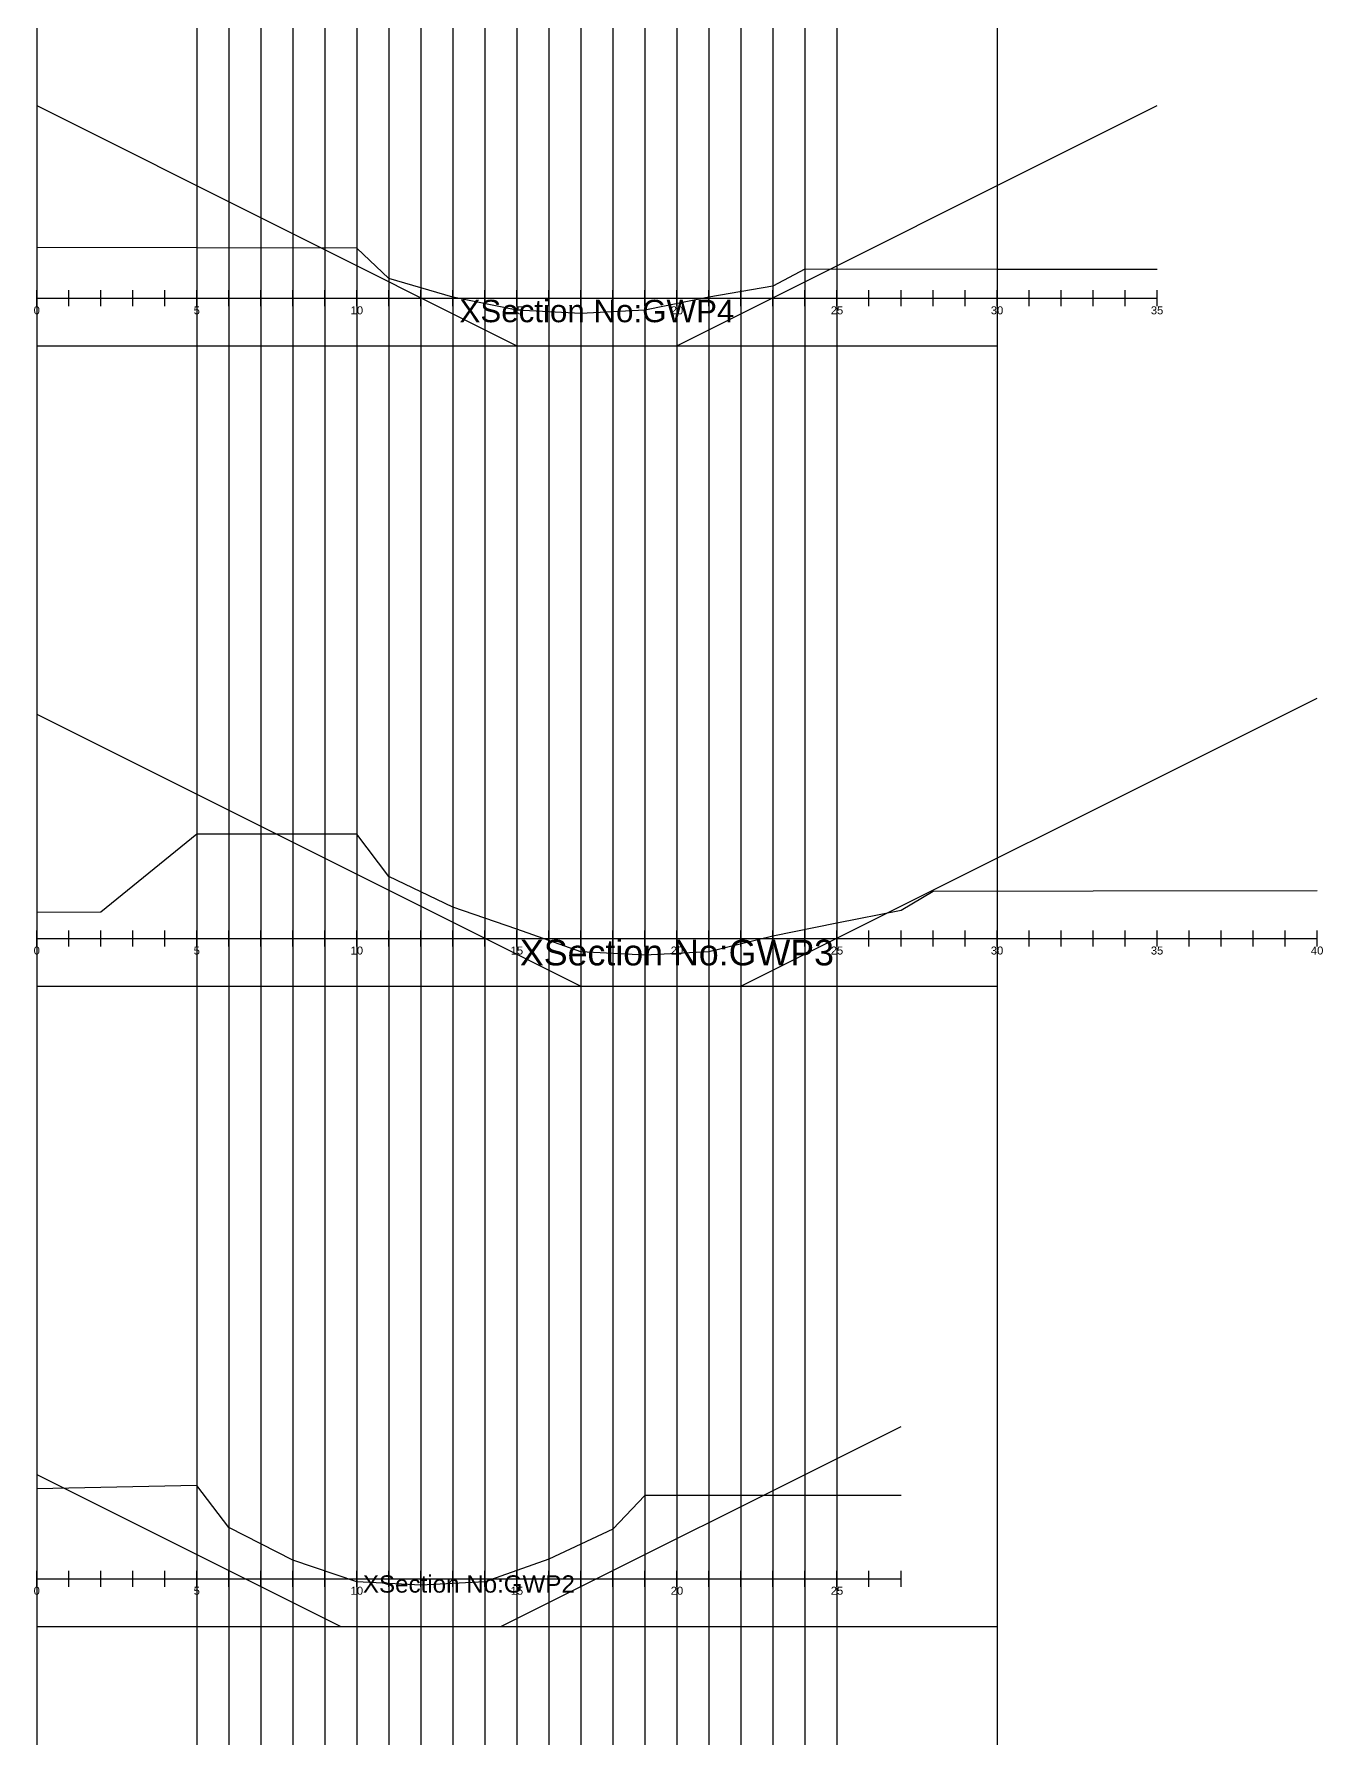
# Model space of a CAD drawing. Header units: inches. Extents: x 1000 to 1040, y 2 to 215.
# Drawn here: x 999.9 to 1040.2, y 55 to 108.3 of the extents above; entities that cross this region are included whole.
import ezdxf

# ---------------------------------------------------------------- set-up
doc = ezdxf.new("R2010")
doc.units = ezdxf.units.IN
doc.header["$MEASUREMENT"] = 0
doc.styles.get("Standard").update_dxf_attribs({"font": 'arial.ttf'})

msp = doc.modelspace()

# ---------------------------------------------------------------- linework, layer by layer
for p, q in [((1000, 214.52), (1000, 2.242)), ((1005, 214.52), (1005, 2.242)), ((1006, 214.52), (1006, 2.242)), ((1007, 214.52), (1007, 2.242)), ((1008, 214.52), (1008, 2.242)), ((1009, 214.52), (1009, 2.242)), ((1010, 214.52), (1010, 2.242)), ((1011, 214.52), (1011, 2.242)), ((1012, 214.52), (1012, 2.242)), ((1013, 214.52), (1013, 2.242)), ((1014, 214.52), (1014, 2.242)), ((1015, 214.52), (1015, 2.242)), ((1016, 214.52), (1016, 2.242)), ((1017, 214.52), (1017, 2.242)), ((1018, 214.52), (1018, 2.242)), ((1019, 214.52), (1019, 2.242)), ((1020, 214.52), (1020, 2.242)), ((1021, 214.52), (1021, 2.242)), ((1022, 214.52), (1022, 2.242)), ((1023, 214.52), (1023, 2.242)), ((1024, 214.52), (1024, 2.242)), ((1025, 214.52), (1025, 2.242)), ((1030, 214.52), (1030, 2.242)), ((1000, 98.52), (1030, 98.52)), ((1000, 78.51), (1030, 78.51)), ((1000, 58.51), (1030, 58.51))]:
    msp.add_line(p, q)
for points in [[(1000, 106.02), (1015, 98.52), (1017.5, 98.52), (1020, 98.52), (1035, 106.02)], [(1035, 100.897), (1030, 100.904), (1024, 100.908), (1023, 100.382), (1021, 100.038), (1019, 99.632), (1017, 99.527), (1015, 99.631), (1013, 100.039), (1011, 100.614), (1010, 101.565), (1005, 101.578), (1000, 101.587)], [(1000, 99.75), (1000, 100.25)], [(1000, 99.75), (1000, 100.25)], [(1001, 99.75), (1001, 100.25)], [(1001, 99.75), (1001, 100.25)], [(1002, 99.75), (1002, 100.25)], [(1002, 99.75), (1002, 100.25)], [(1003, 99.75), (1003, 100.25)], [(1003, 99.75), (1003, 100.25)], [(1004, 99.75), (1004, 100.25)], [(1004, 99.75), (1004, 100.25)], [(1005, 99.75), (1005, 100.25)], [(1005, 99.75), (1005, 100.25)], [(1006, 99.75), (1006, 100.25)], [(1006, 99.75), (1006, 100.25)], [(1007, 99.75), (1007, 100.25)], [(1007, 99.75), (1007, 100.25)], [(1008, 99.75), (1008, 100.25)], [(1008, 99.75), (1008, 100.25)], [(1009, 99.75), (1009, 100.25)], [(1009, 99.75), (1009, 100.25)], [(1010, 99.75), (1010, 100.25)], [(1010, 99.75), (1010, 100.25)], [(1011, 99.75), (1011, 100.25)], [(1011, 99.75), (1011, 100.25)], [(1012, 99.75), (1012, 100.25)], [(1012, 99.75), (1012, 100.25)], [(1013, 99.75), (1013, 100.25)], [(1013, 99.75), (1013, 100.25)], [(1014, 99.75), (1014, 100.25)], [(1014, 99.75), (1014, 100.25)], [(1015, 99.75), (1015, 100.25)], [(1015, 99.75), (1015, 100.25)], [(1016, 99.75), (1016, 100.25)], [(1016, 99.75), (1016, 100.25)], [(1017, 99.75), (1017, 100.25)], [(1017, 99.75), (1017, 100.25)], [(1018, 99.75), (1018, 100.25)], [(1018, 99.75), (1018, 100.25)], [(1019, 99.75), (1019, 100.25)], [(1019, 99.75), (1019, 100.25)], [(1020, 99.75), (1020, 100.25)], [(1020, 99.75), (1020, 100.25)], [(1021, 99.75), (1021, 100.25)], [(1021, 99.75), (1021, 100.25)], [(1022, 99.75), (1022, 100.25)], [(1022, 99.75), (1022, 100.25)], [(1023, 99.75), (1023, 100.25)], [(1023, 99.75), (1023, 100.25)], [(1024, 99.75), (1024, 100.25)], [(1024, 99.75), (1024, 100.25)], [(1025, 99.75), (1025, 100.25)], [(1025, 99.75), (1025, 100.25)], [(1026, 99.75), (1026, 100.25)], [(1026, 99.75), (1026, 100.25)], [(1027, 99.75), (1027, 100.25)], [(1027, 99.75), (1027, 100.25)], [(1028, 99.75), (1028, 100.25)], [(1028, 99.75), (1028, 100.25)], [(1029, 99.75), (1029, 100.25)], [(1029, 99.75), (1029, 100.25)], [(1030, 99.75), (1030, 100.25)], [(1030, 99.75), (1030, 100.25)], [(1031, 99.75), (1031, 100.25)], [(1031, 99.75), (1031, 100.25)], [(1032, 99.75), (1032, 100.25)], [(1032, 99.75), (1032, 100.25)], [(1033, 99.75), (1033, 100.25)], [(1033, 99.75), (1033, 100.25)], [(1034, 99.75), (1034, 100.25)], [(1034, 99.75), (1034, 100.25)], [(1035, 99.75), (1035, 100.25)], [(1035, 99.75), (1035, 100.25)], [(1000, 100), (1035, 100)], [(1000, 100), (1035, 100)], [(1000, 87.01), (1017, 78.51), (1019.5, 78.51), (1022, 78.51), (1040, 87.51)], [(1040, 81.487), (1033, 81.477), (1028, 81.464), (1027, 80.877), (1025, 80.479), (1023, 80.078), (1021, 79.582), (1019, 79.477), (1017, 79.585), (1015, 80.289), (1013, 80.977), (1011, 81.937), (1010, 83.255), (1005, 83.263), (1002, 80.828), (1000, 80.817)], [(1000, 79.75), (1000, 80.25)], [(1000, 79.75), (1000, 80.25)], [(1000, 80), (1040, 80)], [(1000, 80), (1040, 80)], [(1001, 79.75), (1001, 80.25)], [(1001, 79.75), (1001, 80.25)], [(1002, 79.75), (1002, 80.25)], [(1002, 79.75), (1002, 80.25)], [(1003, 79.75), (1003, 80.25)], [(1003, 79.75), (1003, 80.25)], [(1004, 79.75), (1004, 80.25)], [(1004, 79.75), (1004, 80.25)], [(1005, 79.75), (1005, 80.25)], [(1005, 79.75), (1005, 80.25)], [(1006, 79.75), (1006, 80.25)], [(1006, 79.75), (1006, 80.25)], [(1007, 79.75), (1007, 80.25)], [(1007, 79.75), (1007, 80.25)], [(1008, 79.75), (1008, 80.25)], [(1008, 79.75), (1008, 80.25)], [(1009, 79.75), (1009, 80.25)], [(1009, 79.75), (1009, 80.25)], [(1010, 79.75), (1010, 80.25)], [(1010, 79.75), (1010, 80.25)], [(1011, 79.75), (1011, 80.25)], [(1011, 79.75), (1011, 80.25)], [(1012, 79.75), (1012, 80.25)], [(1012, 79.75), (1012, 80.25)], [(1013, 79.75), (1013, 80.25)], [(1013, 79.75), (1013, 80.25)], [(1014, 79.75), (1014, 80.25)], [(1014, 79.75), (1014, 80.25)], [(1015, 79.75), (1015, 80.25)], [(1015, 79.75), (1015, 80.25)], [(1016, 79.75), (1016, 80.25)], [(1016, 79.75), (1016, 80.25)], [(1017, 79.75), (1017, 80.25)], [(1017, 79.75), (1017, 80.25)], [(1018, 79.75), (1018, 80.25)], [(1018, 79.75), (1018, 80.25)], [(1019, 79.75), (1019, 80.25)], [(1019, 79.75), (1019, 80.25)], [(1020, 79.75), (1020, 80.25)], [(1020, 79.75), (1020, 80.25)], [(1021, 79.75), (1021, 80.25)], [(1021, 79.75), (1021, 80.25)], [(1022, 79.75), (1022, 80.25)], [(1022, 79.75), (1022, 80.25)], [(1023, 79.75), (1023, 80.25)], [(1023, 79.75), (1023, 80.25)], [(1024, 79.75), (1024, 80.25)], [(1024, 79.75), (1024, 80.25)], [(1025, 79.75), (1025, 80.25)], [(1025, 79.75), (1025, 80.25)], [(1026, 79.75), (1026, 80.25)], [(1026, 79.75), (1026, 80.25)], [(1027, 79.75), (1027, 80.25)], [(1027, 79.75), (1027, 80.25)], [(1028, 79.75), (1028, 80.25)], [(1028, 79.75), (1028, 80.25)], [(1029, 79.75), (1029, 80.25)], [(1029, 79.75), (1029, 80.25)], [(1030, 79.75), (1030, 80.25)], [(1030, 79.75), (1030, 80.25)], [(1031, 79.75), (1031, 80.25)], [(1031, 79.75), (1031, 80.25)], [(1032, 79.75), (1032, 80.25)], [(1032, 79.75), (1032, 80.25)], [(1033, 79.75), (1033, 80.25)], [(1033, 79.75), (1033, 80.25)], [(1034, 79.75), (1034, 80.25)], [(1034, 79.75), (1034, 80.25)], [(1035, 79.75), (1035, 80.25)], [(1035, 79.75), (1035, 80.25)], [(1036, 79.75), (1036, 80.25)], [(1036, 79.75), (1036, 80.25)], [(1037, 79.75), (1037, 80.25)], [(1037, 79.75), (1037, 80.25)], [(1038, 79.75), (1038, 80.25)], [(1038, 79.75), (1038, 80.25)], [(1039, 79.75), (1039, 80.25)], [(1039, 79.75), (1039, 80.25)], [(1040, 79.75), (1040, 80.25)], [(1040, 79.75), (1040, 80.25)], [(1000, 63.26), (1009.5, 58.51), (1012, 58.51), (1014.5, 58.51), (1027, 64.76)], [(1027, 62.604), (1019, 62.597), (1018, 61.551), (1016, 60.607), (1014, 59.907), (1012, 59.802), (1010, 59.906), (1008, 60.576), (1006, 61.602), (1005, 62.914), (1000, 62.807)], [(1000, 59.75), (1000, 60.25)], [(1000, 59.75), (1000, 60.25)], [(1001, 59.75), (1001, 60.25)], [(1001, 59.75), (1001, 60.25)], [(1002, 59.75), (1002, 60.25)], [(1002, 59.75), (1002, 60.25)], [(1003, 59.75), (1003, 60.25)], [(1003, 59.75), (1003, 60.25)], [(1004, 59.75), (1004, 60.25)], [(1004, 59.75), (1004, 60.25)], [(1005, 59.75), (1005, 60.25)], [(1005, 59.75), (1005, 60.25)], [(1006, 59.75), (1006, 60.25)], [(1006, 59.75), (1006, 60.25)], [(1007, 59.75), (1007, 60.25)], [(1007, 59.75), (1007, 60.25)], [(1008, 59.75), (1008, 60.25)], [(1008, 59.75), (1008, 60.25)], [(1009, 59.75), (1009, 60.25)], [(1009, 59.75), (1009, 60.25)], [(1010, 59.75), (1010, 60.25)], [(1010, 59.75), (1010, 60.25)], [(1011, 59.75), (1011, 60.25)], [(1011, 59.75), (1011, 60.25)], [(1012, 59.75), (1012, 60.25)], [(1012, 59.75), (1012, 60.25)], [(1013, 59.75), (1013, 60.25)], [(1013, 59.75), (1013, 60.25)], [(1014, 59.75), (1014, 60.25)], [(1014, 59.75), (1014, 60.25)], [(1015, 59.75), (1015, 60.25)], [(1015, 59.75), (1015, 60.25)], [(1016, 59.75), (1016, 60.25)], [(1016, 59.75), (1016, 60.25)], [(1017, 59.75), (1017, 60.25)], [(1017, 59.75), (1017, 60.25)], [(1018, 59.75), (1018, 60.25)], [(1018, 59.75), (1018, 60.25)], [(1019, 59.75), (1019, 60.25)], [(1019, 59.75), (1019, 60.25)], [(1020, 59.75), (1020, 60.25)], [(1020, 59.75), (1020, 60.25)], [(1021, 59.75), (1021, 60.25)], [(1021, 59.75), (1021, 60.25)], [(1022, 59.75), (1022, 60.25)], [(1022, 59.75), (1022, 60.25)], [(1023, 59.75), (1023, 60.25)], [(1023, 59.75), (1023, 60.25)], [(1024, 59.75), (1024, 60.25)], [(1024, 59.75), (1024, 60.25)], [(1025, 59.75), (1025, 60.25)], [(1025, 59.75), (1025, 60.25)], [(1026, 59.75), (1026, 60.25)], [(1026, 59.75), (1026, 60.25)], [(1027, 59.75), (1027, 60.25)], [(1027, 59.75), (1027, 60.25)], [(1000, 60), (1027, 60)], [(1000, 60), (1027, 60)]]:
    msp.add_lwpolyline(points)

# ---------------------------------------------------------------- texts
for s, insert, char_height, attachment_point in [('0', (1000, 99.75), 0.25, 2), ('0', (1000, 99.75), 0.25, 2), ('5', (1005, 99.75), 0.25, 2), ('5', (1005, 99.75), 0.25, 2), ('10', (1010, 99.75), 0.25, 2), ('10', (1010, 99.75), 0.25, 2), ('XSection No:GWP4', (1017.5, 99.598), 0.7, 5), ('XSection No:GWP4', (1017.5, 99.598), 0.7, 5), ('15', (1015, 99.75), 0.25, 2), ('15', (1015, 99.75), 0.25, 2), ('20', (1020, 99.75), 0.25, 2), ('20', (1020, 99.75), 0.25, 2), ('25', (1025, 99.75), 0.25, 2), ('25', (1025, 99.75), 0.25, 2), ('30', (1030, 99.75), 0.25, 2), ('30', (1030, 99.75), 0.25, 2), ('35', (1035, 99.75), 0.25, 2), ('35', (1035, 99.75), 0.25, 2), ('XSection No:GWP3', (1020, 79.555), 0.8, 5), ('XSection No:GWP3', (1020, 79.555), 0.8, 5), ('0', (1000, 79.75), 0.25, 2), ('0', (1000, 79.75), 0.25, 2), ('5', (1005, 79.75), 0.25, 2), ('5', (1005, 79.75), 0.25, 2), ('10', (1010, 79.75), 0.25, 2), ('10', (1010, 79.75), 0.25, 2), ('15', (1015, 79.75), 0.25, 2), ('15', (1015, 79.75), 0.25, 2), ('20', (1020, 79.75), 0.25, 2), ('20', (1020, 79.75), 0.25, 2), ('25', (1025, 79.75), 0.25, 2), ('25', (1025, 79.75), 0.25, 2), ('30', (1030, 79.75), 0.25, 2), ('30', (1030, 79.75), 0.25, 2), ('35', (1035, 79.75), 0.25, 2), ('35', (1035, 79.75), 0.25, 2), ('40', (1040, 79.75), 0.25, 2), ('40', (1040, 79.75), 0.25, 2), ('0', (1000, 59.75), 0.25, 2), ('0', (1000, 59.75), 0.25, 2), ('5', (1005, 59.75), 0.25, 2), ('5', (1005, 59.75), 0.25, 2), ('10', (1010, 59.75), 0.25, 2), ('10', (1010, 59.75), 0.25, 2), ('XSection No:GWP2', (1013.5, 59.832), 0.54, 5), ('XSection No:GWP2', (1013.5, 59.832), 0.54, 5), ('15', (1015, 59.75), 0.25, 2), ('15', (1015, 59.75), 0.25, 2), ('20', (1020, 59.75), 0.25, 2), ('20', (1020, 59.75), 0.25, 2), ('25', (1025, 59.75), 0.25, 2), ('25', (1025, 59.75), 0.25, 2)]:
    msp.add_mtext(s, dxfattribs=dict(insert=insert, char_height=char_height, attachment_point=attachment_point))

doc.saveas('drawing.dxf')
